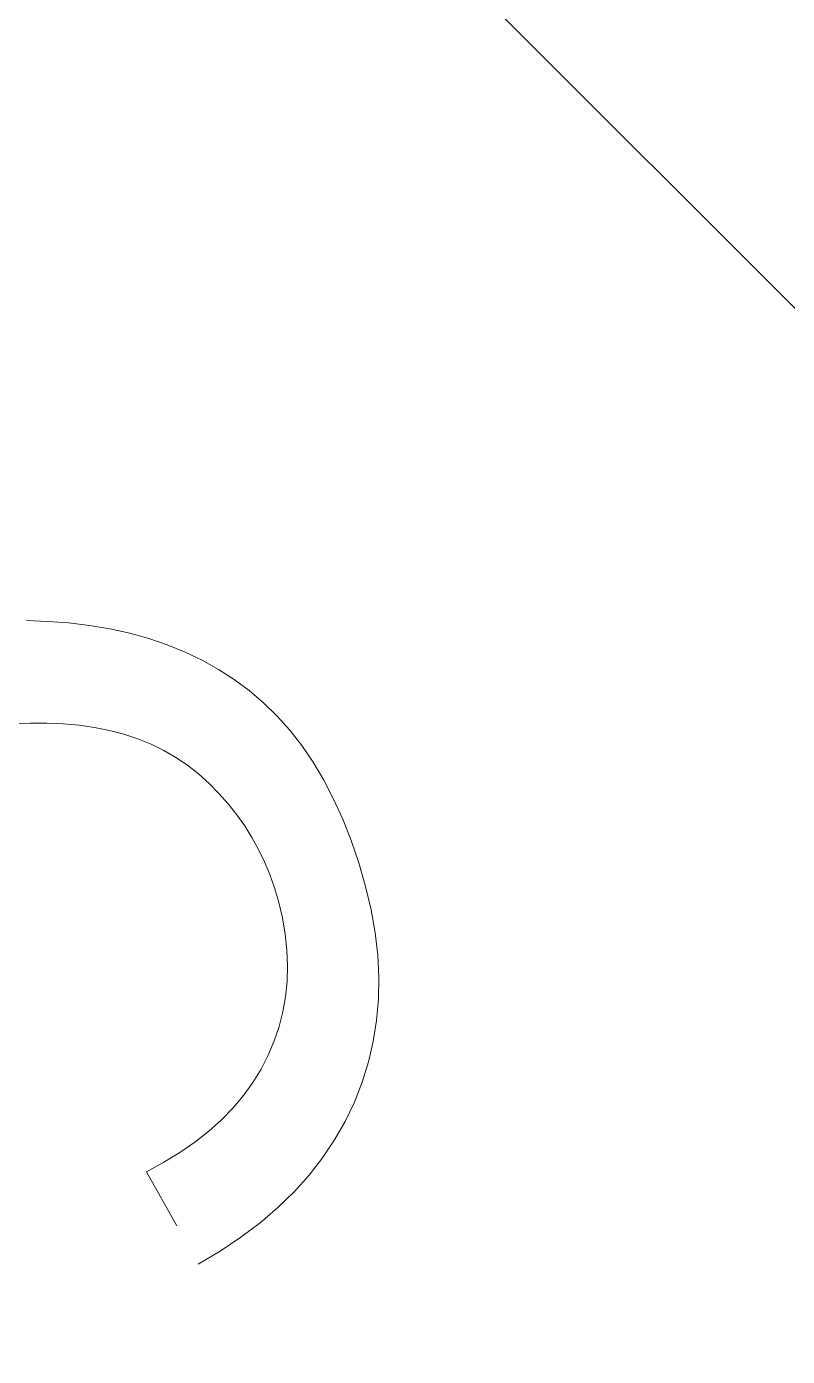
# Model space of a CAD drawing. Extents: x 23 to 587, y 4 to 413.
# Drawn here: x 228.098 to 229.323, y 96.859 to 99.001 of the extents above; entities that cross this region are included whole.
import ezdxf

# ---------------------------------------------------------------- set-up
doc = ezdxf.new("R2010")
doc.units = 0
doc.linetypes.add('DASHED', pattern=[15, 12, -3])
doc.layers.get('0').update_dxf_attribs({"lineweight": 13})

# ---------------------------------------------------------------- blocks, each defined once
blk = doc.blocks.new('BLOCK424')
at = {"color": 7, "linetype": 'DASHED', "lineweight": 13}
blk.add_line((236.0469, 98.6378), (254.7037, 79.9809), dxfattribs=at)
at = {"color": 7, "linetype": 'DASHED', "lineweight": 13, "ltscale": 0.001692}
for p, q in [((245.8327, 85.4371), (245.7651, 85.4395)), ((245.9674, 85.4239), (245.9002, 85.4319))]:
    blk.add_line(p, q, dxfattribs=at)
at = {"color": 7, "linetype": 'DASHED', "lineweight": 13, "ltscale": 0.001691}
blk.add_line((245.9002, 85.4319), (245.8327, 85.4371), dxfattribs=at)
at = {"color": 7, "linetype": 'DASHED', "lineweight": 13, "ltscale": 0.001673}
blk.add_line((246.0334, 85.413), (245.9674, 85.4239), dxfattribs=at)
at = {"color": 7, "linetype": 'DASHED', "lineweight": 13, "ltscale": 0.001633}
blk.add_line((246.0972, 85.399), (246.0334, 85.413), dxfattribs=at)
at = {"color": 7, "linetype": 'DASHED', "lineweight": 13, "ltscale": 0.001598}
blk.add_line((246.1588, 85.3818), (246.0972, 85.399), dxfattribs=at)
at = {"color": 7, "linetype": 'DASHED', "lineweight": 13, "ltscale": 0.001568}
blk.add_line((246.2181, 85.3616), (246.1588, 85.3818), dxfattribs=at)
at = {"color": 7, "linetype": 'DASHED', "lineweight": 13, "ltscale": 0.001543}
blk.add_line((246.2753, 85.3382), (246.2181, 85.3616), dxfattribs=at)
at = {"color": 7, "linetype": 'DASHED', "lineweight": 13, "ltscale": 0.001524}
for p, q in [((246.3302, 85.3118), (246.2753, 85.3382)), ((246.2586, 83.7266), (246.2067, 83.6947))]:
    blk.add_line(p, q, dxfattribs=at)
at = {"color": 7, "linetype": 'DASHED', "lineweight": 13, "ltscale": 0.001509}
blk.add_line((246.3828, 85.2823), (246.3302, 85.3118), dxfattribs=at)
at = {"color": 7, "linetype": 'DASHED', "lineweight": 13, "ltscale": 0.001503}
blk.add_line((246.4333, 85.2496), (246.3828, 85.2823), dxfattribs=at)
at = {"color": 7, "linetype": 'DASHED', "lineweight": 13, "ltscale": 0.001501}
blk.add_line((246.4815, 85.2139), (246.4333, 85.2496), dxfattribs=at)
at = {"color": 7, "linetype": 'DASHED', "lineweight": 13, "ltscale": 0.001505}
blk.add_line((246.5275, 85.175), (246.4815, 85.2139), dxfattribs=at)
at = {"color": 7, "linetype": 'DASHED', "lineweight": 13, "ltscale": 0.00152}
blk.add_line((246.5712, 85.1327), (246.5275, 85.175), dxfattribs=at)
at = {"color": 7, "linetype": 'DASHED', "lineweight": 13, "ltscale": 0.001365}
blk.add_line((245.7226, 85.1074), (245.7772, 85.1095), dxfattribs=at)
at = {"color": 7, "linetype": 'DASHED', "lineweight": 13, "ltscale": 0.001337}
blk.add_line((245.7772, 85.1095), (245.8306, 85.1094), dxfattribs=at)
at = {"color": 7, "linetype": 'DASHED', "lineweight": 13, "ltscale": 0.001311}
blk.add_line((245.8306, 85.1094), (245.883, 85.1071), dxfattribs=at)
at = {"color": 7, "linetype": 'DASHED', "lineweight": 13, "ltscale": 0.001547}
blk.add_line((246.6126, 85.0867), (246.5712, 85.1327), dxfattribs=at)
at = {"color": 7, "linetype": 'DASHED', "lineweight": 13, "ltscale": 0.001288}
blk.add_line((245.883, 85.1071), (245.9343, 85.1026), dxfattribs=at)
at = {"color": 7, "linetype": 'DASHED', "lineweight": 13, "ltscale": 0.001259}
blk.add_line((245.9343, 85.1026), (245.9842, 85.0956), dxfattribs=at)
at = {"color": 7, "linetype": 'DASHED', "lineweight": 13, "ltscale": 0.001226}
blk.add_line((245.9842, 85.0956), (246.0323, 85.086), dxfattribs=at)
at = {"color": 7, "linetype": 'DASHED', "lineweight": 13, "ltscale": 0.001197}
blk.add_line((246.0323, 85.086), (246.0786, 85.0739), dxfattribs=at)
at = {"color": 7, "linetype": 'DASHED', "lineweight": 13, "ltscale": 0.001172}
blk.add_line((246.0786, 85.0739), (246.1231, 85.0591), dxfattribs=at)
at = {"color": 7, "linetype": 'DASHED', "lineweight": 13, "ltscale": 0.00158}
blk.add_line((246.6515, 85.0368), (246.6126, 85.0867), dxfattribs=at)
at = {"color": 7, "linetype": 'DASHED', "lineweight": 13, "ltscale": 0.001154}
blk.add_line((246.1231, 85.0591), (246.1658, 85.0417), dxfattribs=at)
at = {"color": 7, "linetype": 'DASHED', "lineweight": 13, "ltscale": 0.001139}
blk.add_line((246.1658, 85.0417), (246.2068, 85.0216), dxfattribs=at)
at = {"color": 7, "linetype": 'DASHED', "lineweight": 13, "ltscale": 0.001621}
blk.add_line((246.688, 84.9832), (246.6515, 85.0368), dxfattribs=at)
at = {"color": 7, "linetype": 'DASHED', "lineweight": 13, "ltscale": 0.00113}
blk.add_line((246.2068, 85.0216), (246.2459, 84.999), dxfattribs=at)
at = {"color": 7, "linetype": 'DASHED', "lineweight": 13, "ltscale": 0.001128}
blk.add_line((246.2459, 84.999), (246.2833, 84.9737), dxfattribs=at)
at = {"color": 7, "linetype": 'DASHED', "lineweight": 13, "ltscale": 0.001669}
blk.add_line((246.7221, 84.9259), (246.688, 84.9832), dxfattribs=at)
at = {"color": 7, "linetype": 'DASHED', "lineweight": 13, "ltscale": 0.001129}
blk.add_line((246.2833, 84.9737), (246.3188, 84.9459), dxfattribs=at)
at = {"color": 7, "linetype": 'DASHED', "lineweight": 13, "ltscale": 0.001138}
blk.add_line((246.3188, 84.9459), (246.3526, 84.9154), dxfattribs=at)
at = {"color": 7, "linetype": 'DASHED', "lineweight": 13, "ltscale": 0.001136}
blk.add_line((246.3526, 84.9154), (246.3844, 84.883), dxfattribs=at)
at = {"color": 7, "linetype": 'DASHED', "lineweight": 13, "ltscale": 0.001721}
blk.add_line((246.7538, 84.8648), (246.7221, 84.9259), dxfattribs=at)
at = {"color": 7, "linetype": 'DASHED', "lineweight": 13, "ltscale": 0.001122}
for p, q in [((246.3844, 84.883), (246.4142, 84.8493)), ((246.5483, 84.6215), (246.5633, 84.5792))]:
    blk.add_line(p, q, dxfattribs=at)
at = {"color": 7, "linetype": 'DASHED', "lineweight": 13, "ltscale": 0.00178}
blk.add_line((246.7831, 84.7999), (246.7538, 84.8648), dxfattribs=at)
at = {"color": 7, "linetype": 'DASHED', "lineweight": 13, "ltscale": 0.001112}
blk.add_line((246.4142, 84.8493), (246.4418, 84.8144), dxfattribs=at)
at = {"color": 7, "linetype": 'DASHED', "lineweight": 13, "ltscale": 0.001106}
for p, q in [((246.4418, 84.8144), (246.4673, 84.7783)), ((246.512, 84.7024), (246.5312, 84.6626))]:
    blk.add_line(p, q, dxfattribs=at)
at = {"color": 7, "linetype": 'DASHED', "lineweight": 13, "ltscale": 0.001101}
blk.add_line((246.4673, 84.7783), (246.4907, 84.741), dxfattribs=at)
at = {"color": 7, "linetype": 'DASHED', "lineweight": 13, "ltscale": 0.001843}
blk.add_line((246.81, 84.7312), (246.7831, 84.7999), dxfattribs=at)
at = {"color": 7, "linetype": 'DASHED', "lineweight": 13, "ltscale": 0.001102}
blk.add_line((246.4907, 84.741), (246.512, 84.7024), dxfattribs=at)
at = {"color": 7, "linetype": 'DASHED', "lineweight": 13, "ltscale": 0.001912}
blk.add_line((246.8345, 84.6588), (246.81, 84.7312), dxfattribs=at)
at = {"color": 7, "linetype": 'DASHED', "lineweight": 13, "ltscale": 0.001111}
blk.add_line((246.5312, 84.6626), (246.5483, 84.6215), dxfattribs=at)
at = {"color": 7, "linetype": 'DASHED', "lineweight": 13, "ltscale": 0.001983}
blk.add_line((246.8567, 84.5826), (246.8345, 84.6588), dxfattribs=at)
at = {"color": 7, "linetype": 'DASHED', "lineweight": 13, "ltscale": 0.001135}
blk.add_line((246.5633, 84.5792), (246.5762, 84.5357), dxfattribs=at)
at = {"color": 7, "linetype": 'DASHED', "lineweight": 13, "ltscale": 0.001923}
blk.add_line((246.8745, 84.5078), (246.8567, 84.5826), dxfattribs=at)
at = {"color": 7, "linetype": 'DASHED', "lineweight": 13, "ltscale": 0.001369}
blk.add_line((246.5762, 84.5357), (246.5888, 84.4824), dxfattribs=at)
at = {"color": 7, "linetype": 'DASHED', "lineweight": 13, "ltscale": 0.001331}
blk.add_line((246.5888, 84.4824), (246.5979, 84.4299), dxfattribs=at)
at = {"color": 7, "linetype": 'DASHED', "lineweight": 13, "ltscale": 0.001869}
blk.add_line((246.8876, 84.4341), (246.8745, 84.5078), dxfattribs=at)
at = {"color": 7, "linetype": 'DASHED', "lineweight": 13, "ltscale": 0.001299}
blk.add_line((246.5979, 84.4299), (246.6034, 84.3782), dxfattribs=at)
at = {"color": 7, "linetype": 'DASHED', "lineweight": 13, "ltscale": 0.001822}
blk.add_line((246.8959, 84.3617), (246.8876, 84.4341), dxfattribs=at)
at = {"color": 7, "linetype": 'DASHED', "lineweight": 13, "ltscale": 0.001272}
blk.add_line((246.6034, 84.3782), (246.6054, 84.3274), dxfattribs=at)
at = {"color": 7, "linetype": 'DASHED', "lineweight": 13, "ltscale": 0.001782}
blk.add_line((246.8995, 84.2905), (246.8959, 84.3617), dxfattribs=at)
at = {"color": 7, "linetype": 'DASHED', "lineweight": 13, "ltscale": 0.001251}
blk.add_line((246.6054, 84.3274), (246.6039, 84.2774), dxfattribs=at)
at = {"color": 7, "linetype": 'DASHED', "lineweight": 13, "ltscale": 0.001236}
blk.add_line((246.6039, 84.2774), (246.5988, 84.2282), dxfattribs=at)
at = {"color": 7, "linetype": 'DASHED', "lineweight": 13, "ltscale": 0.00175}
blk.add_line((246.8983, 84.2206), (246.8995, 84.2905), dxfattribs=at)
at = {"color": 7, "linetype": 'DASHED', "lineweight": 13, "ltscale": 0.001229}
blk.add_line((246.5988, 84.2282), (246.5902, 84.1798), dxfattribs=at)
at = {"color": 7, "linetype": 'DASHED', "lineweight": 13, "ltscale": 0.001725}
blk.add_line((246.8923, 84.1518), (246.8983, 84.2206), dxfattribs=at)
at = {"color": 7, "linetype": 'DASHED', "lineweight": 13, "ltscale": 0.001227}
blk.add_line((246.5902, 84.1798), (246.578, 84.1323), dxfattribs=at)
at = {"color": 7, "linetype": 'DASHED', "lineweight": 13, "ltscale": 0.001233}
blk.add_line((246.578, 84.1323), (246.5624, 84.0855), dxfattribs=at)
at = {"color": 7, "linetype": 'DASHED', "lineweight": 13, "ltscale": 0.00171}
blk.add_line((246.8816, 84.0843), (246.8923, 84.1518), dxfattribs=at)
at = {"color": 7, "linetype": 'DASHED', "lineweight": 13, "ltscale": 0.001245}
blk.add_line((246.5624, 84.0855), (246.5431, 84.0396), dxfattribs=at)
at = {"color": 7, "linetype": 'DASHED', "lineweight": 13, "ltscale": 0.001703}
blk.add_line((246.8661, 84.0179), (246.8816, 84.0843), dxfattribs=at)
at = {"color": 7, "linetype": 'DASHED', "lineweight": 13, "ltscale": 0.001255}
blk.add_line((246.5431, 84.0396), (246.5203, 83.9948), dxfattribs=at)
at = {"color": 7, "linetype": 'DASHED', "lineweight": 13, "ltscale": 0.001265}
blk.add_line((246.5203, 83.9948), (246.4939, 83.9517), dxfattribs=at)
at = {"color": 7, "linetype": 'DASHED', "lineweight": 13, "ltscale": 0.001705}
blk.add_line((246.8459, 83.9528), (246.8661, 84.0179), dxfattribs=at)
at = {"color": 7, "linetype": 'DASHED', "lineweight": 13, "ltscale": 0.001282}
blk.add_line((246.4939, 83.9517), (246.4638, 83.9102), dxfattribs=at)
at = {"color": 7, "linetype": 'DASHED', "lineweight": 13, "ltscale": 0.001715}
blk.add_line((246.821, 83.8889), (246.8459, 83.9528), dxfattribs=at)
at = {"color": 7, "linetype": 'DASHED', "lineweight": 13, "ltscale": 0.001307}
blk.add_line((246.4638, 83.9102), (246.43, 83.8703), dxfattribs=at)
at = {"color": 7, "linetype": 'DASHED', "lineweight": 13, "ltscale": 0.001338}
blk.add_line((246.43, 83.8703), (246.3926, 83.832), dxfattribs=at)
at = {"color": 7, "linetype": 'DASHED', "lineweight": 13, "ltscale": 0.001722}
blk.add_line((246.7913, 83.8267), (246.821, 83.8889), dxfattribs=at)
at = {"color": 7, "linetype": 'DASHED', "lineweight": 13, "ltscale": 0.001376}
blk.add_line((246.3926, 83.832), (246.3516, 83.7952), dxfattribs=at)
at = {"color": 7, "linetype": 'DASHED', "lineweight": 13, "ltscale": 0.001727}
blk.add_line((246.757, 83.7667), (246.7913, 83.8267), dxfattribs=at)
at = {"color": 7, "linetype": 'DASHED', "lineweight": 13, "ltscale": 0.001421}
blk.add_line((246.3516, 83.7952), (246.3069, 83.7601), dxfattribs=at)
at = {"color": 7, "linetype": 'DASHED', "lineweight": 13, "ltscale": 0.00147}
blk.add_line((246.3069, 83.7601), (246.2586, 83.7266), dxfattribs=at)
at = {"color": 7, "linetype": 'DASHED', "lineweight": 13, "ltscale": 0.00174}
blk.add_line((246.7182, 83.709), (246.757, 83.7667), dxfattribs=at)
at = {"color": 7, "linetype": 'DASHED', "lineweight": 13, "ltscale": 0.001583}
blk.add_line((246.2067, 83.6947), (246.1511, 83.6644), dxfattribs=at)
at = {"color": 7, "linetype": 'DASHED', "lineweight": 13, "ltscale": 0.001763}
blk.add_line((246.6747, 83.6534), (246.7182, 83.709), dxfattribs=at)
at = {"color": 7, "linetype": 'DASHED', "lineweight": 13, "ltscale": 0.008531}
blk.add_line((246.1511, 83.6644), (246.3174, 83.3665), dxfattribs=at)
at = {"color": 7, "linetype": 'DASHED', "lineweight": 13, "ltscale": 0.001795}
blk.add_line((246.6267, 83.6001), (246.6747, 83.6534), dxfattribs=at)
at = {"color": 7, "linetype": 'DASHED', "lineweight": 13, "ltscale": 0.001835}
blk.add_line((246.5741, 83.5489), (246.6267, 83.6001), dxfattribs=at)
at = {"color": 7, "linetype": 'DASHED', "lineweight": 13, "ltscale": 0.001883}
blk.add_line((246.5168, 83.5), (246.5741, 83.5489), dxfattribs=at)
at = {"color": 7, "linetype": 'DASHED', "lineweight": 13, "ltscale": 0.001938}
blk.add_line((246.4549, 83.4533), (246.5168, 83.5), dxfattribs=at)
at = {"color": 7, "linetype": 'DASHED', "lineweight": 13, "ltscale": 0.002}
blk.add_line((246.3885, 83.4088), (246.4549, 83.4533), dxfattribs=at)
at = {"color": 7, "linetype": 'DASHED', "lineweight": 13, "ltscale": 0.002067}
blk.add_line((246.3174, 83.3665), (246.3885, 83.4088), dxfattribs=at)

msp = doc.modelspace()

# ---------------------------------------------------------------- block references
at = {"lineweight": 0, "xscale": 0.5, "yscale": 0.5, "zscale": 0.5}
msp.add_blockref('BLOCK424', (105.2159, 55.3247), dxfattribs=at)

doc.saveas('drawing.dxf')
